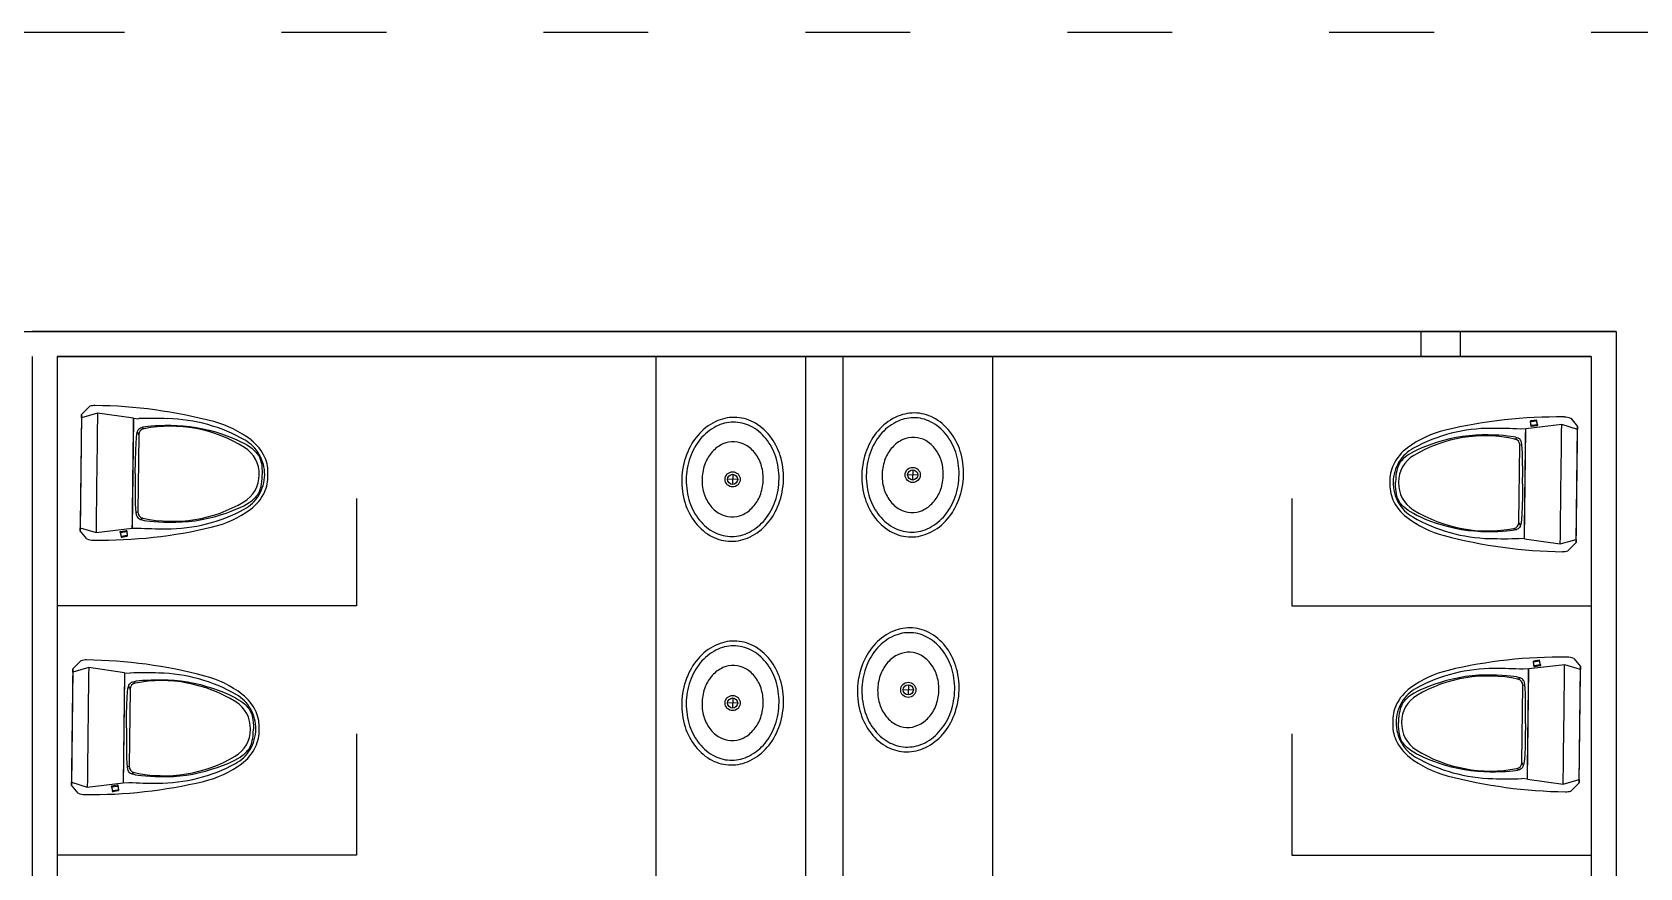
# Model space of a CAD drawing. Header units: millimetres. Extents: x 185 to 501, y 106 to 528.
# Drawn here: x 286.93 to 293.37, y 236.48 to 239.83 of the extents above; entities that cross this region are included whole.
import ezdxf

# ---------------------------------------------------------------- set-up
doc = ezdxf.new("R2010")
doc.units = ezdxf.units.MM
doc.linetypes.add('ACAD_ISO03W100', pattern=[30, 12, -18])
for name, color, linetype in [('columnas', 170, 'Continuous'), ('MUEBLES', 33, 'Continuous'), ('texto', 7, 'Continuous')]:
    doc.layers.add(name, color=color, linetype=linetype)

# ---------------------------------------------------------------- blocks, each defined once
blk = doc.blocks.new('Sink - Oval top')
for p, q in [((-1, 0), (1, 0)), ((0, 1), (0, -1))]:
    blk.add_line(p, q)
at = {"linetype": 'Continuous'}
for points in [[(-12.23, 0.39, 0.117634), (-11.46, -3.36, 0.104469), (-8.88, -6.8, 0.090016), (-5.08, -9.07, 0.08192), (-0.32, -10.02, 0.08192), (4.49, -9.38, 0.090016), (8.42, -7.36, 0.104469), (11.22, -4.09, 0.117634), (12.23, -0.39, 0.117634), (11.46, 3.36, 0.104469), (8.88, 6.8, 0.090016), (5.08, 9.07, 0.08192), (0.32, 10.02, 0.08192), (-4.49, 9.38, 0.090016), (-8.42, 7.36, 0.104469), (-11.22, 4.09, 0.117634)], [(-11.29, 0.16, 0.118622), (-10.52, -3.25, 0.104678), (-8.07, -6.36, 0.089562), (-4.54, -8.37, 0.081185), (-0.13, -9.15, 0.081185), (4.3, -8.49, 0.089562), (7.89, -6.58, 0.104678), (10.42, -3.55, 0.118622), (11.29, -0.16, 0.118622), (10.52, 3.25, 0.104678), (8.07, 6.36, 0.089562), (4.54, 8.37, 0.081185), (0.13, 9.15, 0.081185), (-4.3, 8.49, 0.089562), (-7.89, 6.58, 0.104678), (-10.42, 3.55, 0.118622)], [(-7.42, 0.08, 0.118283), (-6.91, -2.17, 0.104607), (-5.29, -4.21, 0.089718), (-2.97, -5.53, 0.081436), (-0.07, -6.04, 0.081436), (2.84, -5.59, 0.089718), (5.2, -4.33, 0.104607), (6.86, -2.32, 0.118283), (7.42, -0.08, 0.118283), (6.91, 2.17, 0.104607), (5.29, 4.21, 0.089718), (2.97, 5.53, 0.081436), (0.07, 6.04, 0.081436), (-2.84, 5.59, 0.089718), (-5.2, 4.33, 0.104607), (-6.86, 2.32, 0.118283)]]:
    blk.add_lwpolyline(points, format="xyb", close=True, dxfattribs=at)
for radius in [1.5, 1]:
    blk.add_circle((0, 0), radius)

msp = doc.modelspace()

# ---------------------------------------------------------------- linework, layer by layer
at = {"layer": 'columnas', "color": 32, "linetype": 'ACAD_ISO03W100', "ltscale": 0.035}
msp.add_line((280.5778, 239.8262), (294.4778, 239.8262), dxfattribs=at)
at = {"layer": 'columnas'}
msp.add_lwpolyline([(292.4959, 238.6262), (292.653, 238.6262), (292.653, 238.5262), (292.4959, 238.5262)], close=True, dxfattribs=at)
at = {"layer": 'MUEBLES'}
for p, q in [((287.1257, 238.2932, 0.1449), (287.1201, 237.827, 0.1449)), ((287.1897, 238.2987, 0.1827), (287.1256, 238.2806, 0.1764)), ((287.1256, 238.2806, 0.1764), (287.1257, 238.2932, 0.1449)), ((287.1594, 238.3264, -0.0866), (287.1257, 238.2932, 0.1449)), ((287.1897, 238.2987, 0.1827), (287.1897, 238.2987, 0.1449)), ((287.3335, 238.2781, 0.1764), (287.1897, 238.2987, 0.1827)), ((287.3335, 238.2781, 0.1449), (287.3282, 237.8371, 0.1449)), ((287.3335, 238.2781, 0.1764), (287.3335, 238.2781, 0.1449)), ((287.3335, 238.2781, 0.1449), (287.3557, 238.2767, -0.0315)), ((293.096, 238.2781, -0.0756), (293.1235, 238.2459, 0.1449)), ((287.349, 238.2231, -0.0191), (287.3555, 238.2119)), ((287.3555, 238.2119), (287.3517, 237.9028)), ((287.3759, 238.2363), (287.3668, 238.2417, -0.0207)), ((292.9155, 238.2358, 0.1449), (292.8932, 238.2351, -0.0315)), ((292.9102, 237.7949, 0.1449), (292.9155, 238.2358, 0.1449)), ((293.0597, 238.253, 0.1827), (292.9155, 238.2358, 0.1764)), ((292.9155, 238.2358, 0.1764), (292.9155, 238.2358, 0.1449)), ((293.0597, 238.253, 0.1827), (293.0597, 238.253, 0.1449)), ((293.1234, 238.2333, 0.1764), (293.0597, 238.253, 0.1827)), ((293.1179, 237.7798, 0.1449), (293.1235, 238.2459, 0.1449)), ((293.1235, 238.2459, 0.1449), (293.1234, 238.2333, 0.1764)), ((292.872, 238.1951), (292.8813, 238.2002, -0.0207)), ((292.8882, 237.8611), (292.8919, 238.1702)), ((292.9002, 238.1721, -0.019), (292.8919, 238.1702)), ((287.1229, 238.0601, 0.1449), (287.1229, 238.0601, 0.1878)), ((287.3308, 238.0576, 0.1878), (287.3308, 238.0576, 0.1449)), ((292.9129, 238.0154, 0.1878), (292.9129, 238.0154, 0.1449)), ((293.1207, 238.0129, 0.1449), (293.1207, 238.0129, 0.1878)), ((287.3434, 237.9009, -0.019), (287.3517, 237.9028)), ((287.1201, 237.827, 0.1449), (287.1203, 237.8396, 0.1764)), ((287.1476, 237.7949, -0.0756), (287.1201, 237.827, 0.1449)), ((287.1203, 237.8396, 0.1764), (287.184, 237.8199, 0.1827)), ((287.184, 237.8199, 0.1827), (287.3282, 237.8371, 0.1764)), ((287.3282, 237.8371, 0.1449), (287.3505, 237.8379, -0.0315)), ((287.3282, 237.8371, 0.1764), (287.3282, 237.8371, 0.1449)), ((287.3716, 237.8778), (287.3624, 237.8727, -0.0207)), ((292.8677, 237.8366), (292.8769, 237.8313, -0.0207)), ((292.8946, 237.8499, -0.0191), (292.8882, 237.8611)), ((287.184, 237.8199, 0.1827), (287.184, 237.8199, 0.1449)), ((292.9102, 237.7949, 0.1449), (292.8879, 237.7962, -0.0315)), ((292.9102, 237.7949, 0.1764), (292.9102, 237.7949, 0.1449)), ((292.9102, 237.7949, 0.1764), (293.054, 237.7743, 0.1827)), ((293.054, 237.7743, 0.1827), (293.1181, 237.7924, 0.1764)), ((293.054, 237.7743, 0.1827), (293.054, 237.7743, 0.1449)), ((293.0843, 237.7466, -0.0866), (293.1179, 237.7798, 0.1449)), ((293.1181, 237.7924, 0.1764), (293.1179, 237.7798, 0.1449)), ((293.1078, 237.3154, -0.0756), (293.1353, 237.2833, 0.1449)), ((287.0905, 237.2734, 0.1449), (287.0849, 236.8072, 0.1449)), ((287.1545, 237.2789, 0.1827), (287.0904, 237.2608, 0.1764)), ((287.0904, 237.2608, 0.1764), (287.0905, 237.2734, 0.1449)), ((287.1241, 237.3066, -0.0866), (287.0905, 237.2734, 0.1449)), ((287.1545, 237.2789, 0.1827), (287.1545, 237.2789, 0.1449)), ((287.2983, 237.2583, 0.1764), (287.1545, 237.2789, 0.1827)), ((287.2983, 237.2583, 0.1449), (287.2929, 236.8173, 0.1449)), ((287.2983, 237.2583, 0.1764), (287.2983, 237.2583, 0.1449)), ((287.2983, 237.2583, 0.1449), (287.3205, 237.2569, -0.0315)), ((292.9273, 237.2732, 0.1449), (292.905, 237.2724, -0.0315)), ((292.922, 236.8322, 0.1449), (292.9273, 237.2732, 0.1449)), ((293.0715, 237.2904, 0.1827), (292.9273, 237.2732, 0.1764)), ((292.9273, 237.2732, 0.1764), (292.9273, 237.2732, 0.1449)), ((293.0715, 237.2904, 0.1827), (293.0715, 237.2904, 0.1449)), ((293.1352, 237.2707, 0.1764), (293.0715, 237.2904, 0.1827)), ((293.1297, 236.8171, 0.1449), (293.1353, 237.2833, 0.1449)), ((293.1353, 237.2833, 0.1449), (293.1352, 237.2707, 0.1764)), ((287.3138, 237.2033, -0.0191), (287.3202, 237.1921)), ((287.3202, 237.1921), (287.3165, 236.883)), ((287.3407, 237.2165), (287.3316, 237.2219, -0.0207)), ((292.8838, 237.2325), (292.8931, 237.2376, -0.0207)), ((292.9, 236.8985), (292.9037, 237.2075)), ((292.912, 237.2095, -0.019), (292.9037, 237.2075)), ((292.9246, 237.0527, 0.1878), (292.9246, 237.0527, 0.1449)), ((293.1325, 237.0502, 0.1449), (293.1325, 237.0502, 0.1878)), ((287.0877, 237.0403, 0.1449), (287.0877, 237.0403, 0.1878)), ((287.2956, 237.0378, 0.1878), (287.2956, 237.0378, 0.1449)), ((287.3082, 236.8811, -0.019), (287.3165, 236.883)), ((287.3364, 236.858), (287.3272, 236.8529, -0.0207)), ((292.8795, 236.874), (292.8886, 236.8687, -0.0207)), ((292.9064, 236.8873, -0.0191), (292.9, 236.8985)), ((287.0849, 236.8072, 0.1449), (287.0851, 236.8198, 0.1764)), ((287.1124, 236.7751, -0.0756), (287.0849, 236.8072, 0.1449)), ((287.0851, 236.8198, 0.1764), (287.1487, 236.8001, 0.1827)), ((287.1487, 236.8001, 0.1827), (287.2929, 236.8173, 0.1764)), ((287.1487, 236.8001, 0.1827), (287.1487, 236.8001, 0.1449)), ((287.2929, 236.8173, 0.1449), (287.3152, 236.8181, -0.0315)), ((287.2929, 236.8173, 0.1764), (287.2929, 236.8173, 0.1449)), ((292.922, 236.8322, 0.1449), (292.8997, 236.8336, -0.0315)), ((292.922, 236.8322, 0.1764), (292.922, 236.8322, 0.1449)), ((292.922, 236.8322, 0.1764), (293.0657, 236.8116, 0.1827)), ((293.0657, 236.8116, 0.1827), (293.1298, 236.8297, 0.1764)), ((293.0657, 236.8116, 0.1827), (293.0657, 236.8116, 0.1449)), ((293.0961, 236.7839, -0.0866), (293.1297, 236.8171, 0.1449)), ((293.1298, 236.8297, 0.1764), (293.1297, 236.8171, 0.1449))]:
    msp.add_line(p, q, dxfattribs=at)
at = {"layer": 'MUEBLES', "extrusion": (-0.159324, 0.981782, 0.103534)}
for p, q in [((292.9344, 238.267, 0.1065), (292.9345, 238.2649, 0.1269)), ((292.9368, 238.2487, 0.1016), (292.9351, 238.2673, 0.1049)), ((292.9368, 238.2459, 0.1279), (292.9351, 238.2648, 0.1286)), ((292.9358, 238.2483, 0.1038), (292.9359, 238.246, 0.1257)), ((292.9569, 238.2709, 0.1045), (292.9367, 238.2677, 0.1042)), ((292.9368, 238.265, 0.1293), (292.957, 238.2683, 0.1296)), ((292.9607, 238.2526, 0.101), (292.9389, 238.2491, 0.1007)), ((292.939, 238.2462, 0.1289), (292.9608, 238.2497, 0.1292)), ((292.9629, 238.2529, 0.1019), (292.9586, 238.2711, 0.1052)), ((292.963, 238.2501, 0.1283), (292.9587, 238.2686, 0.1289)), ((292.9593, 238.2689, 0.1272), (292.9593, 238.271, 0.1069)), ((292.9639, 238.2505, 0.1261), (292.9638, 238.2528, 0.1042)), ((292.9687, 237.3083, 0.1045), (292.9485, 237.305, 0.1042)), ((292.9747, 237.2903, 0.1019), (292.9703, 237.3085, 0.1052)), ((292.9711, 237.3063, 0.1272), (292.971, 237.3084, 0.1069)), ((292.9461, 237.3044, 0.1065), (292.9462, 237.3023, 0.1269)), ((292.9485, 237.2861, 0.1016), (292.9468, 237.3047, 0.1049)), ((292.9486, 237.2833, 0.1279), (292.9469, 237.3022, 0.1286)), ((292.9476, 237.2857, 0.1038), (292.9477, 237.2834, 0.1257)), ((292.9485, 237.3024, 0.1293), (292.9688, 237.3056, 0.1296)), ((292.9725, 237.29, 0.101), (292.9507, 237.2865, 0.1007)), ((292.9508, 237.2835, 0.1289), (292.9726, 237.287, 0.1292)), ((292.9747, 237.2875, 0.1283), (292.9704, 237.306, 0.1289)), ((292.9757, 237.2879, 0.1261), (292.9756, 237.2902, 0.1042))]:
    msp.add_line(p, q, dxfattribs=at)
at = {"layer": 'MUEBLES', "extrusion": (0.159324, -0.981782, 0.103534)}
for p, q in [((287.3046, 237.8268, 0.1289), (287.2829, 237.8233, 0.1292)), ((287.2829, 237.8203, 0.101), (287.3047, 237.8238, 0.1007)), ((287.3068, 237.827, 0.1279), (287.3085, 237.8081, 0.1286)), ((287.3069, 237.8243, 0.1016), (287.3086, 237.8056, 0.1049)), ((287.3078, 237.8246, 0.1038), (287.3078, 237.8269, 0.1257)), ((287.2798, 237.8224, 0.1261), (287.2798, 237.8201, 0.1042)), ((287.2807, 237.8228, 0.1283), (287.285, 237.8043, 0.1289)), ((287.2807, 237.8201, 0.1019), (287.2851, 237.8019, 0.1052)), ((287.2843, 237.8041, 0.1272), (287.2844, 237.8019, 0.1069)), ((287.3069, 237.8079, 0.1293), (287.2867, 237.8047, 0.1296)), ((287.2867, 237.802, 0.1045), (287.3069, 237.8053, 0.1042)), ((287.3093, 237.8059, 0.1065), (287.3092, 237.8081, 0.1269)), ((287.2446, 236.8026, 0.1261), (287.2446, 236.8003, 0.1042)), ((287.2455, 236.803, 0.1283), (287.2498, 236.7845, 0.1289)), ((287.2455, 236.8003, 0.1019), (287.2499, 236.7821, 0.1052)), ((287.2694, 236.807, 0.1289), (287.2477, 236.8035, 0.1292)), ((287.2477, 236.8005, 0.101), (287.2695, 236.804, 0.1007)), ((287.2716, 236.8072, 0.1279), (287.2733, 236.7883, 0.1286)), ((287.2717, 236.8045, 0.1016), (287.2734, 236.7858, 0.1049)), ((287.2726, 236.8048, 0.1038), (287.2725, 236.8071, 0.1257)), ((287.2491, 236.7843, 0.1272), (287.2492, 236.7821, 0.1069)), ((287.2717, 236.7881, 0.1293), (287.2515, 236.7849, 0.1296)), ((287.2515, 236.7822, 0.1045), (287.2717, 236.7855, 0.1042)), ((287.2741, 236.7861, 0.1065), (287.274, 236.7883, 0.1269))]:
    msp.add_line(p, q, dxfattribs=at)
at = {"layer": 'MUEBLES'}
for points in [[(287.341, 238.0575, -0.0189), (287.3418, 238.109, -0.0189), (287.3429, 238.1488, -0.0189), (287.3441, 238.1785, -0.0189), (287.3456, 238.1997, -0.019), (287.3472, 238.214, -0.019), (287.349, 238.2231, -0.0191), (287.351, 238.2285, -0.0193), (287.3531, 238.232, -0.0194), (287.3531, 238.232, -0.0194), (287.3554, 238.2349, -0.0196), (287.3583, 238.2374, -0.0199), (287.3619, 238.2397, -0.0203), (287.3668, 238.2417, -0.0207), (287.3732, 238.2434, -0.0212), (287.3816, 238.245, -0.0217), (287.3922, 238.2464, -0.0224), (287.4055, 238.2477, -0.0231), (287.4055, 238.2477, -0.0231), (287.4216, 238.2488, -0.0239), (287.4404, 238.2497, -0.0248), (287.4613, 238.2502, -0.0257), (287.4841, 238.2502, -0.0266), (287.5083, 238.2494, -0.0274), (287.5336, 238.2478, -0.028), (287.5595, 238.2452, -0.0286), (287.5857, 238.2415, -0.0289), (287.5857, 238.2415, -0.0289), (287.6118, 238.2365, -0.029), (287.6374, 238.2304, -0.0288), (287.6623, 238.2234, -0.0285), (287.6862, 238.2159, -0.028), (287.7086, 238.2079, -0.0274), (287.7295, 238.1998, -0.0267), (287.7483, 238.1918, -0.026), (287.7648, 238.184, -0.0252), (287.7648, 238.184, -0.0252), (287.7788, 238.1768, -0.0244), (287.7905, 238.17, -0.0236), (287.8001, 238.1638, -0.0229), (287.8079, 238.1581, -0.0222), (287.8142, 238.153, -0.0215), (287.8191, 238.1483, -0.0209), (287.8231, 238.1442, -0.0204), (287.8263, 238.1406, -0.02), (287.8263, 238.1406, -0.02), (287.8289, 238.1374, -0.0196), (287.8311, 238.1347, -0.0193), (287.833, 238.1322, -0.0192), (287.8347, 238.1298, -0.019), (287.8361, 238.1274, -0.019), (287.8375, 238.1248, -0.0189), (287.8389, 238.1219, -0.0189), (287.8403, 238.1186, -0.0189), (287.8403, 238.1186, -0.0189), (287.8418, 238.1147, -0.0189), (287.8434, 238.1099, -0.0189), (287.845, 238.1042, -0.0189), (287.8466, 238.0971, -0.0189), (287.8479, 238.0886, -0.0189), (287.8491, 238.0782, -0.0189), (287.85, 238.0659, -0.0189), (287.8505, 238.0513, -0.0189)], [(292.9027, 238.0155, -0.0189), (292.9031, 238.067, -0.0189), (292.903, 238.1068, -0.0189), (292.9025, 238.1365, -0.0189), (292.9015, 238.1577, -0.019), (292.9002, 238.1721, -0.019), (292.8986, 238.1812, -0.0191), (292.8968, 238.1867, -0.0193), (292.8947, 238.1903, -0.0194), (292.8947, 238.1903, -0.0194), (292.8925, 238.1932, -0.0196), (292.8897, 238.1958, -0.0199), (292.8861, 238.1981, -0.0203), (292.8813, 238.2002, -0.0207), (292.8749, 238.2022, -0.0212), (292.8666, 238.2039, -0.0217), (292.856, 238.2056, -0.0224), (292.8428, 238.2072, -0.0231), (292.8428, 238.2072, -0.0231), (292.8266, 238.2087, -0.0239), (292.8079, 238.2101, -0.0248), (292.787, 238.2111, -0.0257), (292.7642, 238.2116, -0.0266), (292.74, 238.2114, -0.0274), (292.7147, 238.2104, -0.028), (292.6887, 238.2084, -0.0286), (292.6625, 238.2053, -0.0289), (292.6625, 238.2053, -0.0289), (292.6363, 238.2009, -0.029), (292.6105, 238.1955, -0.0288), (292.5854, 238.1891, -0.0285), (292.5614, 238.1822, -0.028), (292.5387, 238.1747, -0.0274), (292.5178, 238.1671, -0.0267), (292.4987, 238.1596, -0.026), (292.482, 238.1522, -0.0252), (292.482, 238.1522, -0.0252), (292.4678, 238.1453, -0.0244), (292.456, 238.1388, -0.0236), (292.4462, 238.1329, -0.0229), (292.4383, 238.1274, -0.0222), (292.4319, 238.1223, -0.0215), (292.4268, 238.1178, -0.0209), (292.4228, 238.1138, -0.0204), (292.4196, 238.1102, -0.02), (292.4196, 238.1102, -0.02), (292.4168, 238.1072, -0.0196), (292.4145, 238.1045, -0.0193), (292.4126, 238.102, -0.0192), (292.4109, 238.0997, -0.019), (292.4094, 238.0973, -0.019), (292.4079, 238.0947, -0.0189), (292.4065, 238.0918, -0.0189), (292.405, 238.0886, -0.0189), (292.405, 238.0886, -0.0189), (292.4034, 238.0847, -0.0189), (292.4017, 238.08, -0.0189), (292.3999, 238.0743, -0.0189), (292.3982, 238.0673, -0.0189), (292.3966, 238.0588, -0.0189), (292.3952, 238.0485, -0.0189), (292.394, 238.0362, -0.0189), (292.3931, 238.0216, -0.0189)], [(287.341, 238.0575, -0.0189), (287.3406, 238.0059, -0.0189), (287.3407, 237.9661, -0.0189), (287.3412, 237.9364, -0.0189), (287.3421, 237.9152, -0.019), (287.3434, 237.9009, -0.019), (287.345, 237.8917, -0.0191), (287.3469, 237.8862, -0.0193), (287.3489, 237.8827, -0.0194), (287.3489, 237.8827, -0.0194), (287.3512, 237.8798, -0.0196), (287.3539, 237.8772, -0.0199), (287.3575, 237.8748, -0.0203), (287.3624, 237.8727, -0.0207), (287.3688, 237.8708, -0.0212), (287.3771, 237.869, -0.0217), (287.3877, 237.8674, -0.0224), (287.4009, 237.8658, -0.0231), (287.4009, 237.8658, -0.0231), (287.417, 237.8642, -0.0239), (287.4357, 237.8629, -0.0248), (287.4567, 237.8619, -0.0257), (287.4794, 237.8614, -0.0266), (287.5037, 237.8615, -0.0274), (287.529, 237.8625, -0.028), (287.5549, 237.8645, -0.0286), (287.5812, 237.8677, -0.0289), (287.5812, 237.8677, -0.0289), (287.6074, 237.872, -0.029), (287.6332, 237.8775, -0.0288), (287.6582, 237.8838, -0.0285), (287.6822, 237.8908, -0.028), (287.7049, 237.8982, -0.0274), (287.7259, 237.9058, -0.0267), (287.7449, 237.9134, -0.026), (287.7616, 237.9208, -0.0252), (287.7616, 237.9208, -0.0252), (287.7758, 237.9277, -0.0244), (287.7877, 237.9341, -0.0236), (287.7974, 237.9401, -0.0229), (287.8054, 237.9456, -0.0222), (287.8117, 237.9506, -0.0215), (287.8168, 237.9551, -0.0209), (287.8208, 237.9592, -0.0204), (287.8241, 237.9627, -0.02), (287.8241, 237.9627, -0.02), (287.8268, 237.9658, -0.0196), (287.8291, 237.9685, -0.0193), (287.8311, 237.971, -0.0192), (287.8328, 237.9733, -0.019), (287.8343, 237.9757, -0.019), (287.8357, 237.9783, -0.0189), (287.8372, 237.9811, -0.0189), (287.8387, 237.9844, -0.0189), (287.8387, 237.9844, -0.0189), (287.8403, 237.9883, -0.0189), (287.842, 237.9929, -0.0189), (287.8437, 237.9987, -0.0189), (287.8455, 238.0057, -0.0189), (287.847, 238.0142, -0.0189), (287.8485, 238.0245, -0.0189), (287.8496, 238.0368, -0.0189), (287.8505, 238.0513, -0.0189)], [(292.9027, 238.0155, -0.0189), (292.9019, 237.964, -0.0189), (292.9008, 237.9242, -0.0189), (292.8996, 237.8945, -0.0189), (292.8981, 237.8733, -0.019), (292.8965, 237.859, -0.019), (292.8946, 237.8499, -0.0191), (292.8927, 237.8444, -0.0193), (292.8905, 237.8409, -0.0194), (292.8905, 237.8409, -0.0194), (292.8882, 237.8381, -0.0196), (292.8854, 237.8355, -0.0199), (292.8817, 237.8333, -0.0203), (292.8769, 237.8313, -0.0207), (292.8704, 237.8295, -0.0212), (292.8621, 237.828, -0.0217), (292.8514, 237.8266, -0.0224), (292.8382, 237.8253, -0.0231), (292.8382, 237.8253, -0.0231), (292.822, 237.8241, -0.0239), (292.8033, 237.8232, -0.0248), (292.7823, 237.8227, -0.0257), (292.7595, 237.8228, -0.0266), (292.7353, 237.8235, -0.0274), (292.7101, 237.8251, -0.028), (292.6841, 237.8277, -0.0286), (292.658, 237.8315, -0.0289), (292.658, 237.8315, -0.0289), (292.6319, 237.8365, -0.029), (292.6062, 237.8426, -0.0288), (292.5813, 237.8495, -0.0285), (292.5575, 237.8571, -0.028), (292.535, 237.865, -0.0274), (292.5142, 237.8731, -0.0267), (292.4954, 237.8812, -0.026), (292.4789, 237.8889, -0.0252), (292.4789, 237.8889, -0.0252), (292.4648, 237.8962, -0.0244), (292.4531, 237.9029, -0.0236), (292.4435, 237.9091, -0.0229), (292.4357, 237.9148, -0.0222), (292.4295, 237.92, -0.0215), (292.4245, 237.9246, -0.0209), (292.4206, 237.9288, -0.0204), (292.4174, 237.9324, -0.02), (292.4174, 237.9324, -0.02), (292.4148, 237.9355, -0.0196), (292.4125, 237.9383, -0.0193), (292.4106, 237.9408, -0.0192), (292.409, 237.9432, -0.019), (292.4075, 237.9456, -0.019), (292.4062, 237.9482, -0.0189), (292.4048, 237.9511, -0.0189), (292.4034, 237.9544, -0.0189), (292.4034, 237.9544, -0.0189), (292.4019, 237.9583, -0.0189), (292.4003, 237.963, -0.0189), (292.3986, 237.9688, -0.0189), (292.3971, 237.9758, -0.0189), (292.3957, 237.9844, -0.0189), (292.3946, 237.9947, -0.0189), (292.3937, 238.007, -0.0189), (292.3931, 238.0216, -0.0189)], [(292.9144, 237.0528, -0.0189), (292.9148, 237.1044, -0.0189), (292.9148, 237.1442, -0.0189), (292.9142, 237.1739, -0.0189), (292.9133, 237.1951, -0.019), (292.912, 237.2095, -0.019), (292.9104, 237.2186, -0.0191), (292.9085, 237.2241, -0.0193), (292.9065, 237.2276, -0.0194), (292.9065, 237.2276, -0.0194), (292.9042, 237.2306, -0.0196), (292.9015, 237.2332, -0.0199), (292.8979, 237.2355, -0.0203), (292.8931, 237.2376, -0.0207), (292.8867, 237.2395, -0.0212), (292.8783, 237.2413, -0.0217), (292.8677, 237.2429, -0.0224), (292.8545, 237.2445, -0.0231), (292.8545, 237.2445, -0.0231), (292.8384, 237.2461, -0.0239), (292.8197, 237.2474, -0.0248), (292.7987, 237.2484, -0.0257), (292.776, 237.2489, -0.0266), (292.7517, 237.2488, -0.0274), (292.7265, 237.2478, -0.028), (292.7005, 237.2458, -0.0286), (292.6742, 237.2427, -0.0289), (292.6742, 237.2427, -0.0289), (292.648, 237.2383, -0.029), (292.6222, 237.2328, -0.0288), (292.5972, 237.2265, -0.0285), (292.5732, 237.2195, -0.028), (292.5505, 237.2121, -0.0274), (292.5295, 237.2045, -0.0267), (292.5105, 237.1969, -0.026), (292.4938, 237.1896, -0.0252), (292.4938, 237.1896, -0.0252), (292.4796, 237.1827, -0.0244), (292.4677, 237.1762, -0.0236), (292.458, 237.1702, -0.0229), (292.45, 237.1647, -0.0222), (292.4437, 237.1597, -0.0215), (292.4386, 237.1552, -0.0209), (292.4346, 237.1511, -0.0204), (292.4313, 237.1476, -0.02), (292.4313, 237.1476, -0.02), (292.4286, 237.1445, -0.0196), (292.4263, 237.1418, -0.0193), (292.4243, 237.1394, -0.0192), (292.4226, 237.137, -0.019), (292.4211, 237.1346, -0.019), (292.4197, 237.1321, -0.0189), (292.4183, 237.1292, -0.0189), (292.4168, 237.1259, -0.0189), (292.4168, 237.1259, -0.0189), (292.4151, 237.1221, -0.0189), (292.4134, 237.1174, -0.0189), (292.4117, 237.1117, -0.0189), (292.41, 237.1047, -0.0189), (292.4084, 237.0961, -0.0189), (292.407, 237.0858, -0.0189), (292.4058, 237.0735, -0.0189), (292.4049, 237.059, -0.0189)], [(287.3058, 237.0377, -0.0189), (287.3066, 237.0892, -0.0189), (287.3076, 237.129, -0.0189), (287.3089, 237.1587, -0.0189), (287.3104, 237.1799, -0.019), (287.312, 237.1942, -0.019), (287.3138, 237.2033, -0.0191), (287.3158, 237.2087, -0.0193), (287.3179, 237.2122, -0.0194), (287.3179, 237.2122, -0.0194), (287.3202, 237.2151, -0.0196), (287.3231, 237.2176, -0.0199), (287.3267, 237.2199, -0.0203), (287.3316, 237.2219, -0.0207), (287.338, 237.2236, -0.0212), (287.3464, 237.2252, -0.0217), (287.357, 237.2266, -0.0224), (287.3703, 237.2279, -0.0231), (287.3703, 237.2279, -0.0231), (287.3864, 237.229, -0.0239), (287.4052, 237.2299, -0.0248), (287.4261, 237.2304, -0.0257), (287.4489, 237.2304, -0.0266), (287.4731, 237.2296, -0.0274), (287.4984, 237.228, -0.028), (287.5243, 237.2254, -0.0286), (287.5505, 237.2217, -0.0289), (287.5505, 237.2217, -0.0289), (287.5766, 237.2167, -0.029), (287.6022, 237.2106, -0.0288), (287.6271, 237.2036, -0.0285), (287.651, 237.1961, -0.028), (287.6734, 237.1881, -0.0274), (287.6942, 237.18, -0.0267), (287.7131, 237.172, -0.026), (287.7296, 237.1642, -0.0252), (287.7296, 237.1642, -0.0252), (287.7436, 237.157, -0.0244), (287.7553, 237.1502, -0.0236), (287.7649, 237.144, -0.0229), (287.7727, 237.1383, -0.0222), (287.779, 237.1332, -0.0215), (287.7839, 237.1285, -0.0209), (287.7879, 237.1244, -0.0204), (287.791, 237.1208, -0.02), (287.791, 237.1208, -0.02), (287.7937, 237.1176, -0.0196), (287.7959, 237.1149, -0.0193), (287.7978, 237.1124, -0.0192), (287.7995, 237.11, -0.019), (287.8009, 237.1076, -0.019), (287.8023, 237.105, -0.0189), (287.8037, 237.1021, -0.0189), (287.8051, 237.0988, -0.0189), (287.8051, 237.0988, -0.0189), (287.8066, 237.0948, -0.0189), (287.8082, 237.0901, -0.0189), (287.8098, 237.0844, -0.0189), (287.8113, 237.0773, -0.0189), (287.8127, 237.0688, -0.0189), (287.8139, 237.0584, -0.0189), (287.8148, 237.0461, -0.0189), (287.8153, 237.0315, -0.0189)], [(292.9144, 237.0528, -0.0189), (292.9136, 237.0013, -0.0189), (292.9126, 236.9615, -0.0189), (292.9113, 236.9318, -0.0189), (292.9099, 236.9107, -0.019), (292.9082, 236.8963, -0.019), (292.9064, 236.8873, -0.0191), (292.9044, 236.8818, -0.0193), (292.9023, 236.8783, -0.0194), (292.9023, 236.8783, -0.0194), (292.9, 236.8754, -0.0196), (292.8972, 236.8729, -0.0199), (292.8935, 236.8707, -0.0203), (292.8886, 236.8687, -0.0207), (292.8822, 236.8669, -0.0212), (292.8738, 236.8653, -0.0217), (292.8632, 236.8639, -0.0224), (292.8499, 236.8627, -0.0231), (292.8499, 236.8627, -0.0231), (292.8338, 236.8615, -0.0239), (292.815, 236.8606, -0.0248), (292.7941, 236.8601, -0.0257), (292.7713, 236.8601, -0.0266), (292.7471, 236.8609, -0.0274), (292.7218, 236.8625, -0.028), (292.6959, 236.8651, -0.0286), (292.6697, 236.8689, -0.0289), (292.6697, 236.8689, -0.0289), (292.6436, 236.8739, -0.029), (292.618, 236.88, -0.0288), (292.5931, 236.8869, -0.0285), (292.5693, 236.8944, -0.028), (292.5468, 236.9024, -0.0274), (292.526, 236.9105, -0.0267), (292.5071, 236.9185, -0.026), (292.4906, 236.9263, -0.0252), (292.4906, 236.9263, -0.0252), (292.4766, 236.9335, -0.0244), (292.4649, 236.9403, -0.0236), (292.4553, 236.9465, -0.0229), (292.4475, 236.9522, -0.0222), (292.4412, 236.9573, -0.0215), (292.4363, 236.962, -0.0209), (292.4323, 236.9661, -0.0204), (292.4292, 236.9698, -0.02), (292.4292, 236.9698, -0.02), (292.4265, 236.9729, -0.0196), (292.4243, 236.9756, -0.0193), (292.4224, 236.9781, -0.0192), (292.4207, 236.9805, -0.019), (292.4193, 236.983, -0.019), (292.4179, 236.9856, -0.0189), (292.4166, 236.9884, -0.0189), (292.4151, 236.9918, -0.0189), (292.4151, 236.9918, -0.0189), (292.4136, 236.9957, -0.0189), (292.412, 237.0004, -0.0189), (292.4104, 237.0061, -0.0189), (292.4089, 237.0132, -0.0189), (292.4075, 237.0217, -0.0189), (292.4063, 237.0321, -0.0189), (292.4054, 237.0444, -0.0189), (292.4049, 237.059, -0.0189)], [(287.3058, 237.0377, -0.0189), (287.3054, 236.9861, -0.0189), (287.3054, 236.9463, -0.0189), (287.306, 236.9166, -0.0189), (287.3069, 236.8954, -0.019), (287.3082, 236.8811, -0.019), (287.3098, 236.8719, -0.0191), (287.3117, 236.8664, -0.0193), (287.3137, 236.8629, -0.0194), (287.3137, 236.8629, -0.0194), (287.316, 236.86, -0.0196), (287.3187, 236.8574, -0.0199), (287.3223, 236.855, -0.0203), (287.3272, 236.8529, -0.0207), (287.3335, 236.851, -0.0212), (287.3419, 236.8492, -0.0217), (287.3525, 236.8476, -0.0224), (287.3657, 236.846, -0.0231), (287.3657, 236.846, -0.0231), (287.3818, 236.8444, -0.0239), (287.4005, 236.8431, -0.0248), (287.4215, 236.8421, -0.0257), (287.4442, 236.8416, -0.0266), (287.4685, 236.8417, -0.0274), (287.4938, 236.8427, -0.028), (287.5197, 236.8447, -0.0286), (287.546, 236.8479, -0.0289), (287.546, 236.8479, -0.0289), (287.5722, 236.8522, -0.029), (287.598, 236.8577, -0.0288), (287.623, 236.864, -0.0285), (287.647, 236.871, -0.028), (287.6697, 236.8784, -0.0274), (287.6907, 236.886, -0.0267), (287.7097, 236.8936, -0.026), (287.7264, 236.9009, -0.0252), (287.7264, 236.9009, -0.0252), (287.7406, 236.9079, -0.0244), (287.7525, 236.9143, -0.0236), (287.7622, 236.9203, -0.0229), (287.7702, 236.9258, -0.0222), (287.7765, 236.9308, -0.0215), (287.7816, 236.9353, -0.0209), (287.7856, 236.9394, -0.0204), (287.7889, 236.9429, -0.02), (287.7889, 236.9429, -0.02), (287.7916, 236.946, -0.0196), (287.7939, 236.9487, -0.0193), (287.7959, 236.9512, -0.0192), (287.7976, 236.9535, -0.019), (287.7991, 236.9559, -0.019), (287.8005, 236.9585, -0.0189), (287.802, 236.9613, -0.0189), (287.8035, 236.9646, -0.0189), (287.8035, 236.9646, -0.0189), (287.8051, 236.9685, -0.0189), (287.8068, 236.9731, -0.0189), (287.8085, 236.9789, -0.0189), (287.8102, 236.9859, -0.0189), (287.8118, 236.9944, -0.0189), (287.8133, 237.0047, -0.0189), (287.8144, 237.017, -0.0189), (287.8153, 237.0315, -0.0189)]]:
    msp.add_polyline3d(points, dxfattribs=at)
at = {"layer": 'MUEBLES', "extrusion": (0.999928, -0.012031, 0)}
for centre, radius, start, end in [((241.4974, -1.9578, 284.2379), 2.1455, 84.10119, 95.89881), ((241.4974, -2.6257, 284.3018), 2.8186, 85.12767, 94.87233), ((241.4974, -1.9578, 284.4458), 2.1455, 84.10119, 95.89881), ((240.4772, -1.9578, 284.215), 2.1455, 84.10119, 95.89881), ((240.4772, -2.6257, 284.2789), 2.8186, 85.12767, 94.87233), ((240.4772, -1.9578, 284.4229), 2.1455, 84.10119, 95.89881)]:
    msp.add_arc(centre, radius, start, end, dxfattribs=at)
at = {"layer": 'MUEBLES'}
for centre, radius, start, end in [((287.1799, 238.2563, -0.0756), 0.073, 89.31063, 106.31755), ((287.1572, 236.3764, -0.0756), 1.9531, 75.21897, 89.31063), ((287.4132, 235.7744, -0.0315), 2.503, 88.67002, 91.31633), ((287.4561, 237.6228, -0.0315), 0.6542, 60.19439, 88.67002), ((293.0459, 236.3305, -0.0756), 1.9531, 89.31063, 103.4023), ((293.0685, 238.2104, -0.0756), 0.073, 67.88656, 89.31063), ((287.3807, 238.2116), 0.0252, 100.78449, 179.31063), ((287.4814, 237.6829), 0.5634, 58.09208, 100.78449), ((287.5477, 237.8562, -0.0756), 0.4227, 52.44023, 75.21897), ((292.6912, 237.8192, -0.0756), 0.4227, 103.4023, 126.18103), ((292.7771, 237.5837, -0.0315), 0.6542, 89.95124, 118.42687), ((292.7755, 235.7348, -0.0315), 2.503, 87.30493, 89.95124), ((287.7132, 238.0552), 0.1248, 358.38204, 58.09208), ((287.7048, 238.0568, -0.0315), 0.1539, 29.76655, 60.19439), ((287.6939, 238.0463, -0.0756), 0.1828, 24.32416, 52.44023), ((292.5496, 238.0128, -0.0756), 0.1828, 126.18103, 154.2971), ((292.539, 238.0236, -0.0315), 0.1539, 118.42687, 148.85471), ((292.7533, 237.6444), 0.5634, 77.83677, 120.52918), ((292.8667, 238.1705), 0.0252, 359.31063, 77.83677), ((287.6966, 238.0521, -0.0315), 0.1634, 359.69045, 29.76655), ((287.7313, 238.0632, -0.0756), 0.1418, 355.09634, 24.32416), ((292.5126, 238.0306, -0.0756), 0.1418, 154.2971, 183.52492), ((292.5471, 238.0187, -0.0315), 0.1634, 148.85471, 178.93081), ((292.5305, 238.0222), 0.1248, 120.52918, 180.23922), ((287.7132, 238.0508), 0.1248, 300.52918, 0.23922), ((287.6966, 238.0543, -0.0315), 0.1634, 328.85471, 358.93081), ((287.731, 238.0424, -0.0756), 0.1418, 334.2971, 3.52492), ((292.5124, 238.0098, -0.0756), 0.1418, 175.09634, 204.32416), ((292.5471, 238.0209, -0.0315), 0.1634, 179.69045, 209.76655), ((292.5305, 238.0177), 0.1248, 178.38204, 238.09208), ((287.7047, 238.0494, -0.0315), 0.1539, 298.42687, 328.85471), ((287.6941, 238.0601, -0.0756), 0.1828, 306.18103, 334.2971), ((287.3769, 237.9025), 0.0252, 179.31063, 257.83677), ((287.4903, 238.4286), 0.5634, 257.83677, 300.52918), ((287.4666, 238.4893, -0.0315), 0.6542, 269.95124, 298.42687), ((287.5525, 238.2538, -0.0756), 0.4227, 283.4023, 306.18103), ((292.5497, 238.0266, -0.0756), 0.1828, 204.32416, 232.44023), ((292.5389, 238.0162, -0.0315), 0.1539, 209.76655, 240.19439), ((292.7623, 238.3901), 0.5634, 238.09208, 280.78449), ((287.1978, 239.7425, -0.0756), 1.9531, 269.31063, 283.4023), ((287.4681, 240.3382, -0.0315), 2.503, 267.30493, 269.95124), ((292.696, 238.2168, -0.0756), 0.4227, 232.44023, 255.21897), ((292.7875, 238.4502, -0.0315), 0.6542, 240.19439, 268.67002), ((292.863, 237.8614), 0.0252, 280.78449, 359.31063), ((287.1751, 237.8626, -0.0756), 0.073, 247.88656, 269.31063), ((293.0864, 239.6965, -0.0756), 1.9531, 255.21897, 269.31063), ((292.8304, 240.2986, -0.0315), 2.503, 268.67002, 271.31633), ((293.0638, 237.8166, -0.0756), 0.073, 269.31063, 286.31755), ((287.1447, 237.2365, -0.0756), 0.073, 89.31063, 106.31755), ((287.122, 235.3566, -0.0756), 1.9531, 75.21897, 89.31063), ((293.0577, 235.3679, -0.0756), 1.9531, 89.31063, 103.4023), ((293.0803, 237.2478, -0.0756), 0.073, 67.88656, 89.31063), ((287.378, 234.7546, -0.0315), 2.503, 88.67002, 91.31633), ((287.4209, 236.603, -0.0315), 0.6542, 60.19439, 88.67002), ((287.5125, 236.8364, -0.0756), 0.4227, 52.44023, 75.21897), ((292.7029, 236.8566, -0.0756), 0.4227, 103.4023, 126.18103), ((292.7888, 236.621, -0.0315), 0.6542, 89.95124, 118.42687), ((292.7651, 236.6817), 0.5634, 77.83677, 120.52918), ((292.7873, 234.7722, -0.0315), 2.503, 87.30493, 89.95124), ((287.3454, 237.1918), 0.0252, 100.78449, 179.31063), ((287.4462, 236.6631), 0.5634, 58.09208, 100.78449), ((292.5613, 237.0502, -0.0756), 0.1828, 126.18103, 154.2971), ((292.5507, 237.0609, -0.0315), 0.1539, 118.42687, 148.85471), ((292.8785, 237.2078), 0.0252, 359.31063, 77.83677), ((287.678, 237.0354), 0.1248, 358.38204, 58.09208), ((287.6696, 237.037, -0.0315), 0.1539, 29.76655, 60.19439), ((287.6587, 237.0265, -0.0756), 0.1828, 24.32416, 52.44023), ((292.5244, 237.068, -0.0756), 0.1418, 154.2971, 183.52492), ((292.5588, 237.056, -0.0315), 0.1634, 148.85471, 178.93081), ((292.5423, 237.0596), 0.1248, 120.52918, 180.23922), ((287.6614, 237.0323, -0.0315), 0.1634, 359.69045, 29.76655), ((287.6961, 237.0434, -0.0756), 0.1418, 355.09634, 24.32416), ((292.5241, 237.0471, -0.0756), 0.1418, 175.09634, 204.32416), ((292.5588, 237.0582, -0.0315), 0.1634, 179.69045, 209.76655), ((292.5422, 237.0551), 0.1248, 178.38204, 238.09208), ((287.6779, 237.031), 0.1248, 300.52918, 0.23922), ((287.6614, 237.0345, -0.0315), 0.1634, 328.85471, 358.93081), ((287.6958, 237.0226, -0.0756), 0.1418, 334.2971, 3.52492), ((292.5615, 237.064, -0.0756), 0.1828, 204.32416, 232.44023), ((287.4551, 237.4088), 0.5634, 257.83677, 300.52918), ((287.6695, 237.0296, -0.0315), 0.1539, 298.42687, 328.85471), ((287.6589, 237.0403, -0.0756), 0.1828, 306.18103, 334.2971), ((292.5506, 237.0535, -0.0315), 0.1539, 209.76655, 240.19439), ((292.7741, 237.4275), 0.5634, 238.09208, 280.78449), ((287.3417, 236.8827), 0.0252, 179.31063, 257.83677), ((287.4314, 237.4695, -0.0315), 0.6542, 269.95124, 298.42687), ((287.5173, 237.234, -0.0756), 0.4227, 283.4023, 306.18103), ((292.7077, 237.2542, -0.0756), 0.4227, 232.44023, 255.21897), ((292.7993, 237.4876, -0.0315), 0.6542, 240.19439, 268.67002), ((292.8748, 236.8988), 0.0252, 280.78449, 359.31063), ((287.1625, 238.7227, -0.0756), 1.9531, 269.31063, 283.4023), ((287.4329, 239.3184, -0.0315), 2.503, 267.30493, 269.95124), ((293.0982, 238.7339, -0.0756), 1.9531, 255.21897, 269.31063), ((292.8422, 239.3359, -0.0315), 2.503, 268.67002, 271.31633), ((287.1399, 236.8428, -0.0756), 0.073, 247.88656, 269.31063), ((293.0755, 236.854, -0.0756), 0.073, 269.31063, 286.31755)]:
    msp.add_arc(centre, radius, start, end, dxfattribs=at)
at = {"layer": 'MUEBLES', "extrusion": (-0.999928, 0.012031, 0)}
for centre, radius, start, end in [((-241.5223, -1.9578, -290.028), 2.1455, 84.10119, 95.89881), ((-241.5223, -2.6257, -290.172), 2.8186, 85.12767, 94.87233), ((-241.5223, -1.9578, -290.2359), 2.1455, 84.10119, 95.89881), ((-240.5599, -1.9578, -290.0513), 2.1455, 84.10119, 95.89881), ((-240.5599, -2.6257, -290.1953), 2.8186, 85.12767, 94.87233), ((-240.5599, -1.9578, -290.2592), 2.1455, 84.10119, 95.89881)]:
    msp.add_arc(centre, radius, start, end, dxfattribs=at)
at = {"layer": 'MUEBLES', "extrusion": (-0.159324, 0.981782, 0.103534)}
for centre, radius, start, end in [((-327.3208, -19.386, 187.266), 0.00236, 269.2034, 359.2034), ((-327.3205, -19.3655, 187.266), 0.00236, 359.2034, 89.2034), ((-327.32, -19.3868, 187.2471), 0.00315, 269.2034, 359.2034), ((-327.3197, -19.3647, 187.2471), 0.00315, 359.2034, 89.2034), ((-327.3413, -19.3857, 187.266), 0.00236, 179.2034, 269.2034), ((-327.341, -19.3652, 187.266), 0.00236, 89.2034, 179.2034), ((-327.3421, -19.3865, 187.2471), 0.00315, 179.2034, 269.2034), ((-327.3418, -19.3644, 187.2471), 0.00315, 89.2034, 179.2034), ((-327.1987, -19.2871, 186.3191), 0.00236, 179.2034, 269.2034), ((-327.1782, -19.2874, 186.3191), 0.00236, 269.2034, 359.2034), ((-327.1779, -19.2669, 186.3191), 0.00236, 359.2034, 89.2034), ((-327.1774, -19.2882, 186.3002), 0.00315, 269.2034, 359.2034), ((-327.1771, -19.2662, 186.3002), 0.00315, 359.2034, 89.2034), ((-327.1984, -19.2666, 186.3191), 0.00236, 89.2034, 179.2034), ((-327.1995, -19.2879, 186.3002), 0.00315, 179.2034, 269.2034), ((-327.1992, -19.2659, 186.3002), 0.00315, 89.2034, 179.2034)]:
    msp.add_arc(centre, radius, start, end, dxfattribs=at)
at = {"layer": 'MUEBLES', "extrusion": (0.159324, -0.981782, 0.103534)}
for centre, radius, start, end in [((321.6908, 19.6654, -187.7064), 0.00315, 359.2034, 89.2034), ((321.6905, 19.6433, -187.7064), 0.00315, 269.2034, 359.2034), ((321.6688, 19.6657, -187.7064), 0.00315, 89.2034, 179.2034), ((321.6685, 19.6436, -187.7064), 0.00315, 179.2034, 269.2034), ((321.6695, 19.6649, -187.6875), 0.00236, 89.2034, 179.2034), ((321.6693, 19.6444, -187.6875), 0.00236, 179.2034, 269.2034), ((321.69, 19.6646, -187.6875), 0.00236, 359.2034, 89.2034), ((321.6897, 19.6441, -187.6875), 0.00236, 269.2034, 359.2034), ((321.4707, 19.562, -186.7108), 0.00315, 89.2034, 179.2034), ((321.4704, 19.54, -186.7108), 0.00315, 179.2034, 269.2034), ((321.4927, 19.5617, -186.7108), 0.00315, 359.2034, 89.2034), ((321.4924, 19.5397, -186.7108), 0.00315, 269.2034, 359.2034), ((321.4714, 19.5612, -186.6919), 0.00236, 89.2034, 179.2034), ((321.4712, 19.5408, -186.6919), 0.00236, 179.2034, 269.2034), ((321.4919, 19.561, -186.6919), 0.00236, 359.2034, 89.2034), ((321.4916, 19.5405, -186.6919), 0.00236, 269.2034, 359.2034)]:
    msp.add_arc(centre, radius, start, end, dxfattribs=at)
at = {"layer": 'texto'}
for p, q in [((281.7778, 238.6262), (293.2778, 238.6262)), ((293.2778, 238.6262), (286.9278, 238.6262)), ((293.2778, 238.6262), (293.2778, 213.6262)), ((286.9278, 238.5262), (286.9278, 233.4262)), ((287.0278, 238.5262), (287.0278, 233.5262)), ((293.1778, 238.5262), (287.0278, 238.5262)), ((287.0278, 238.5262), (293.1778, 238.5262)), ((289.4278, 238.5262), (289.4278, 234.6262)), ((290.0278, 238.5262), (290.0278, 234.6262)), ((290.1778, 238.5262), (290.1778, 234.6262)), ((290.7778, 238.5262), (290.7778, 234.6262)), ((293.1778, 238.5262), (293.1778, 233.5262)), ((288.2278, 237.9573), (288.2278, 237.5262)), ((291.9778, 237.9573), (291.9778, 237.5262)), ((288.2278, 237.5262), (287.0278, 237.5262)), ((291.9778, 237.5262), (293.1778, 237.5262)), ((288.2278, 237.0128), (288.2278, 236.5262)), ((291.9778, 237.0128), (291.9778, 236.5262)), ((288.2278, 236.5262), (287.0278, 236.5262)), ((291.9778, 236.5262), (293.1778, 236.5262))]:
    msp.add_line(p, q, dxfattribs=at)

# ---------------------------------------------------------------- block references
at = {"layer": 'MUEBLES', "xscale": 0.02031999999996643, "yscale": 0.0203199999999697, "zscale": 0.02032, "rotation": 267.8591297713787}
for p in [(289.736, 238.0335), (290.4577, 238.0511), (290.4401, 237.1895), (289.736, 237.1368)]:
    msp.add_blockref('Sink - Oval top', p, dxfattribs=at)

doc.saveas('drawing.dxf')
